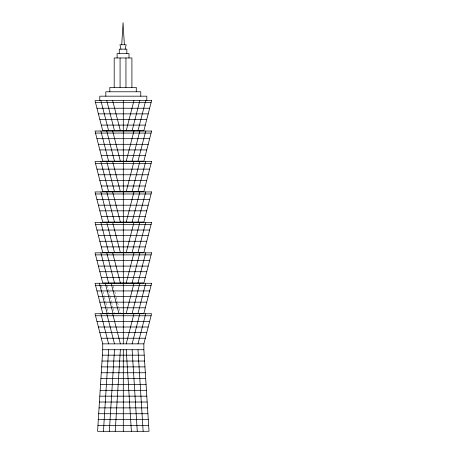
<?xml version="1.0" encoding="UTF-8"?>
<svg xmlns="http://www.w3.org/2000/svg" width="454" height="454" viewBox="0 0 454 454"><rect width="100%" height="100%" fill="white"/><g stroke="black" fill="none" stroke-linecap="round" stroke-linejoin="round"><path stroke-width="0.34" stroke-dasharray="2.27 1.7" d="M113.324 285.941L114.283 289.686M114.766 291.559L115.883 295.929M116.201 297.177L117.319 301.547M117.643 302.795L118.761 307.165M119.079 308.414L120.197 312.783M107.286 285.316L108.404 289.686M108.727 290.935L110.004 295.929M110.163 296.553L111.44 301.547M111.605 302.171L112.881 307.165M113.199 308.414L114.323 312.783M101.565 285.941L102.525 289.686M103.007 291.559L104.125 295.929M104.443 297.177L105.566 301.547M105.884 302.795L107.002 307.165M107.32 308.414L108.444 312.783"/><path stroke-width="0.68" d="M121.734 44.747L123.051 22.7L124.368 44.747M102.723 349.733L97.582 431.3L149.014 431.3L143.873 349.733L143.873 343.854L151.591 313.725L95.005 313.725L102.723 343.854L102.723 349.733L143.873 349.733M103.455 431.3L108.602 349.733M109.335 431.3L114.482 349.733M115.214 431.3L120.361 349.733M125.111 49.151L126.144 44.747L119.958 44.747L120.985 49.151M126.235 130.718L133.953 100.589M132.114 130.718L139.832 100.589M126.235 161.17L133.953 131.041M137.993 130.718L145.711 100.589M132.114 161.17L139.832 131.041M126.235 191.616L133.953 161.488M137.993 161.17L145.711 131.041M132.114 191.616L139.832 161.488M126.235 222.063L133.953 191.934M137.993 191.616L145.711 161.488M132.114 222.063L139.832 191.934M126.235 252.509L133.953 222.386M137.993 222.063L145.711 191.934M132.114 252.509L139.832 222.386M126.235 282.961L133.953 252.833M137.993 252.509L145.711 222.386M132.114 282.961L139.832 252.833M126.235 313.408L133.953 283.279M137.993 282.961L145.711 252.833M132.114 313.408L139.832 283.279M126.235 343.854L133.953 313.725M137.993 313.408L145.711 283.279M132.114 343.854L139.832 313.725M137.993 343.854L145.711 313.725M95.527 102.627L151.069 102.627M96.969 108.245L149.627 108.245M98.404 113.863L148.191 113.863M99.846 119.481L146.75 119.481M101.282 125.1L145.314 125.1M95.527 133.073L151.069 133.073M96.969 138.691L149.627 138.691M98.404 144.31L148.191 144.31M99.846 149.928L146.75 149.928M101.282 155.546L145.314 155.546M95.527 163.525L151.069 163.525M96.969 169.143L149.627 169.143M98.404 174.762L148.191 174.762M99.846 180.38L146.75 180.38M101.282 185.998L145.314 185.998M95.527 193.972L151.069 193.972M96.969 199.59L149.888 199.59M98.404 205.208L148.191 205.208M99.846 210.826L146.75 210.826M101.282 216.444L145.314 216.444M95.527 224.378L151.08 224.378M96.969 230.036L149.627 230.036M98.404 235.654L148.191 235.654M99.846 241.273L146.75 241.273M101.282 246.891L145.314 246.891M95.527 254.87L151.069 254.87M96.969 260.488L149.888 260.488M98.404 266.106L148.191 266.106M99.846 271.725L146.75 271.725M101.282 277.343L145.314 277.343M95.527 285.316L151.069 285.316M96.969 290.935L149.888 290.935M98.404 296.553L148.191 296.553M99.846 302.171L146.75 302.171M101.282 307.789L145.314 307.789M95.527 315.763L151.069 315.763M96.969 321.381L149.627 321.381M98.404 326.999L148.191 326.999M99.846 332.617L146.75 332.617M101.282 338.236L145.314 338.236M102.723 343.854L143.873 343.854M102.377 355.181L144.219 355.181M102.008 361.038L144.588 361.038M101.639 366.889L144.957 366.889M101.27 372.745L145.325 372.745M100.902 378.602L145.694 378.602M100.533 384.459L146.063 384.459M100.164 390.315L146.432 390.315M99.795 396.166L146.801 396.166M99.426 402.023L147.17 402.023M99.057 407.879L147.539 407.879M98.688 413.736L147.908 413.736M97.95 419.587L148.276 419.587M97.95 425.443L148.645 425.443M112.643 100.589L120.361 130.718M106.764 100.589L114.482 130.718M112.643 131.041L120.361 161.17M100.884 100.589L108.602 130.718M106.764 131.041L114.482 161.17M112.643 161.488L120.361 191.616M100.884 131.041L108.602 161.17M106.764 161.488L114.482 191.616M112.643 191.934L120.361 222.063M100.884 161.488L108.602 191.616M106.764 191.934L114.482 222.063M112.643 222.386L120.361 252.509M100.884 191.934L108.602 222.063M106.764 222.386L114.482 252.509M112.643 252.833L120.361 282.961M100.884 222.386L108.602 252.509M106.764 252.833L114.482 282.961M111.173 283.279L118.891 313.408M100.884 252.833L108.602 282.961M105.294 283.279L113.012 313.408M112.643 313.725L120.361 343.854M99.415 283.279L107.133 313.408M106.764 313.725L114.482 343.854M100.884 313.725L108.602 343.854M137.993 349.733L143.141 431.3M132.114 349.733L137.261 431.3M126.235 349.733L131.382 431.3M146.812 100.589L146.812 96.18L99.784 96.18L99.784 100.589M140.774 96.18L140.774 91.776L105.822 91.776L105.822 96.18M136.274 91.776L136.274 87.367L109.823 87.367L109.823 91.776M131.91 87.367L131.91 57.97L114.192 57.97L114.192 87.367M128.993 57.97L128.993 53.561L117.109 53.561L117.109 57.97M126.836 53.561L126.836 49.151L119.266 49.151L119.266 53.561M125.951 57.97L125.951 87.367M123.301 100.589L123.301 130.718M123.301 131.041L123.301 161.17M123.301 161.488L123.301 191.616M123.301 191.934L123.301 222.063M123.301 222.386L123.301 252.509M123.301 252.833L123.301 282.961M123.301 283.279L123.301 313.408M123.301 313.725L123.301 343.854M123.301 349.733L123.301 431.3M120.072 57.97L120.072 87.367M151.591 100.589L143.873 130.718L102.723 130.718L95.005 100.589L151.591 100.589M151.591 131.041L143.873 161.17L102.723 161.17L95.005 131.041L151.591 131.041M151.591 161.488L143.873 191.616L102.723 191.616L95.005 161.488L151.591 161.488M151.591 191.934L143.873 222.063L102.723 222.063L95.005 191.934L151.591 191.934M151.591 222.386L143.873 252.509L102.723 252.509L95.005 222.386L151.591 222.386M151.591 252.833L143.873 282.961L102.723 282.961L95.005 252.833L151.591 252.833M151.591 283.279L143.873 313.408L102.723 313.408L95.005 283.279L151.591 283.279"/></g></svg>
